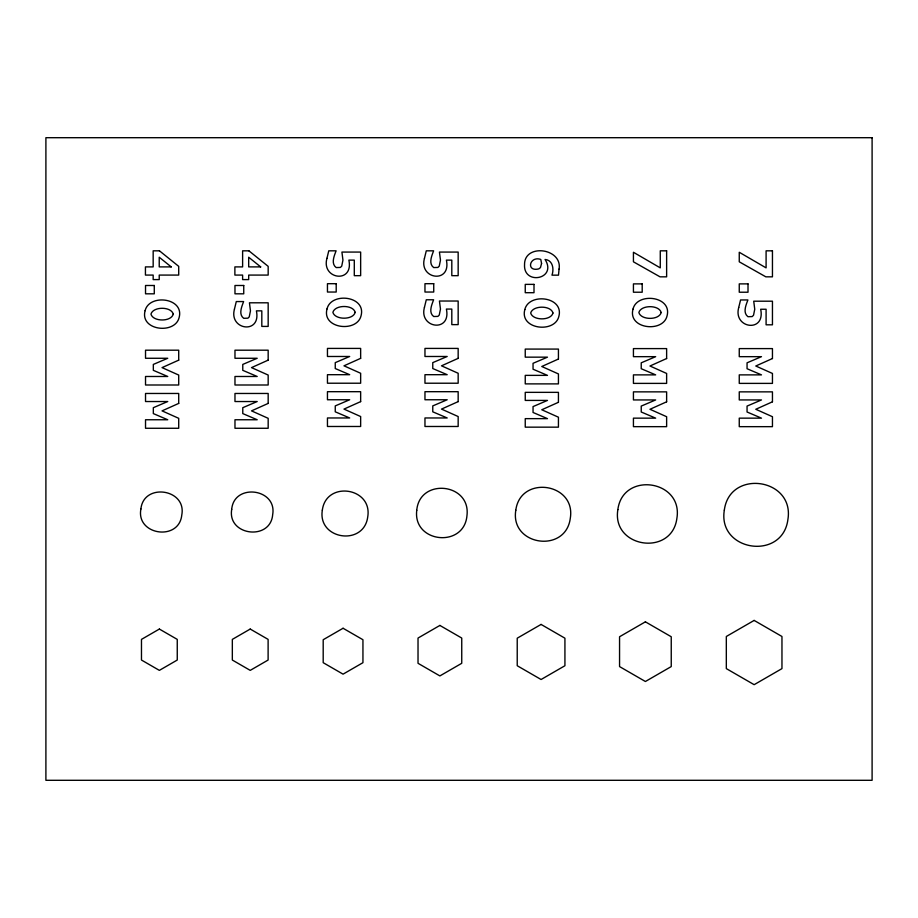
<?xml version="1.0" encoding="UTF-8"?>
<svg xmlns="http://www.w3.org/2000/svg" width="918" height="918" viewBox="0 0 918 918"><rect width="100%" height="100%" fill="white"/><g stroke="black" fill="none" stroke-linecap="round" stroke-linejoin="round"><path stroke-width="1.38" d="M416.749 510.339C412.698 542.974 464.129 548.379 466.964 515.618C471.014 482.983 419.572 477.578 416.749 510.339M234.457 309.114C228.605 330.17 261.401 334.783 256.397 310.858L261.814 310.858L261.814 326.418L268.171 326.418L268.171 302.802L249.444 302.802L250.465 310.858L249.26 316.825L247.917 318.179L243.718 318.305C238.255 314.312 241.824 306.417 243.626 301.563L236.293 301.563L234.457 309.114M326.934 258.371C321.07 279.428 353.878 284.041 348.874 260.115L354.291 260.115L354.291 275.675L360.648 275.675L360.648 252.071L341.921 252.071L342.942 260.115L341.737 266.094L340.394 267.436L336.195 267.574C330.732 263.569 334.29 255.674 336.103 250.821L328.77 250.821L326.934 258.371M424.449 258.371C418.597 279.428 451.404 284.041 446.389 260.115L451.805 260.115L451.805 275.675L458.162 275.675L458.162 252.071L439.435 252.071L440.468 260.115L439.263 266.094L437.909 267.436L433.709 267.574C428.247 263.569 431.816 255.674 433.617 250.821L426.285 250.821L424.449 258.371M424.449 307.323C418.597 328.38 451.404 332.993 446.389 309.068L451.805 309.068L451.805 324.628L458.162 324.628L458.162 301.024L439.435 301.024L440.468 309.068L439.263 315.046L437.909 316.389L433.709 316.526C428.247 312.522 431.816 304.627 433.617 299.773L426.285 299.773L424.449 307.323M738.726 307.507C732.874 328.564 765.681 333.177 760.678 309.251L766.094 309.251L766.094 324.811L772.451 324.811L772.451 301.196L753.724 301.196L754.745 309.251L753.54 315.218L752.198 316.572L747.986 316.71C742.524 312.705 746.093 304.81 747.906 299.956L740.562 299.956L738.726 307.507M231.703 509.433C227.159 535.687 270.558 541.172 272.68 514.608C277.225 488.353 233.826 482.868 231.703 509.433M559.062 269.077L558.5 275.159L551.97 275.159C554.139 269.158 552.9 260.115 545.062 259.473C557.536 279.129 523.34 285.693 524.545 264.659C524.247 243.109 562.677 248.181 559.062 269.077M145.113 310.686C139.616 330.595 174.959 334.634 179.102 317.639C184.621 297.707 149.152 293.553 145.113 310.686M327.037 308.896C321.541 328.805 356.884 332.855 361.026 315.849C366.546 295.917 331.088 291.763 327.037 308.896M524.832 309.561C519.336 329.482 554.679 333.521 558.821 316.526C564.341 296.594 528.871 292.44 524.832 309.561M633.018 309.079C627.522 328.988 662.876 333.039 667.019 316.033C672.538 296.101 637.069 291.947 633.018 309.079M140.902 508.997C135.818 535.16 179.09 541.551 181.775 515.032C186.859 488.881 143.587 482.489 140.902 508.997M322.333 510.156C317.41 539.646 363.93 546.52 367.739 516.868C372.662 487.378 326.142 480.504 322.333 510.156M515.801 510.247C509.903 545.636 565.717 553.875 570.296 518.291C576.194 482.902 520.38 474.663 515.801 510.247M617.86 509.605C611.457 547.943 671.93 556.87 676.887 518.326C683.279 479.988 622.817 471.06 617.86 509.605M724.325 510.156C717.44 551.443 782.561 561.059 787.896 519.542C794.781 478.255 729.672 468.639 724.325 510.156M541.563 263.443L540.472 267.586L538.809 268.882C525.716 272.141 529.537 255.537 540.782 259.427L541.563 263.443M173.25 314.128C171.23 321.966 153.065 321.885 150.965 314.128C153.065 306.382 171.23 306.302 173.25 314.128M355.186 312.349C353.155 320.175 334.99 320.095 332.89 312.349C334.99 304.592 353.155 304.512 355.186 312.349M552.969 313.015C550.949 320.852 532.784 320.761 530.684 313.015C532.784 305.269 550.949 305.178 552.969 313.015M661.167 312.522C659.135 320.359 640.971 320.279 638.871 312.522C640.971 304.776 659.135 304.696 661.167 312.522M159.365 629.06L141.475 639.387L141.475 660.042L159.365 670.37L177.254 660.042L177.254 639.387L159.365 629.06M250.224 629.06L232.334 639.387L232.334 660.042L250.224 670.37L268.113 660.042L268.113 639.387L250.224 629.06M343.068 628.256L323.193 639.731L323.193 662.681L343.068 674.156L362.943 662.681L362.943 639.731L343.068 628.256M439.883 625.433L418.023 638.056L418.023 663.301L439.883 675.923L461.743 663.301L461.743 638.056L439.883 625.433M541.081 624.424L517.224 638.194L517.224 665.734L541.081 679.504L564.926 665.734L564.926 638.194L541.081 624.424M645.4 621.83L619.558 636.748L619.558 666.583L645.4 681.5L671.242 666.583L671.242 636.748L645.4 621.83M754.148 620.419L726.322 636.484L726.322 668.614L754.148 684.679L781.964 668.614L781.964 636.484L754.148 620.419M178.712 360.143L162.061 367.613L178.712 375.06L178.712 384.998L145.526 384.998L145.526 376.483L167.742 376.483L153.329 370.333L153.329 364.423L167.742 358.272L145.526 358.272L145.526 350.194L178.712 350.194L178.712 360.143M268.171 360.143L251.521 367.613L268.171 375.06L268.171 384.998L234.974 384.998L234.974 376.483L257.201 376.483L242.777 370.333L242.777 364.423L257.201 358.272L234.974 358.272L234.974 350.194L268.171 350.194L268.171 360.143M178.712 403.415L162.061 410.874L178.712 418.321L178.712 428.27L145.526 428.27L145.526 419.755L167.742 419.755L153.329 413.593L153.329 407.695L167.742 401.533L145.526 401.533L145.526 393.466L178.712 393.466L178.712 403.415M360.648 358.353L343.986 365.823L360.648 373.27L360.648 383.219L327.451 383.219L327.451 374.693L349.678 374.693L335.254 368.543L335.254 362.633L349.678 356.482L327.451 356.482L327.451 348.415L360.648 348.415L360.648 358.353M268.171 403.415L251.521 410.874L268.171 418.321L268.171 428.27L234.974 428.27L234.974 419.755L257.201 419.755L242.777 413.593L242.777 407.695L257.201 401.533L234.974 401.533L234.974 393.466L268.171 393.466L268.171 403.415M360.648 401.625L343.986 409.095L360.648 416.542L360.648 426.48L327.451 426.48L327.451 417.965L349.678 417.965L335.254 411.815L335.254 405.905L349.678 399.755L327.451 399.755L327.451 391.688L360.648 391.688L360.648 401.625M458.162 358.353L441.512 365.823L458.162 373.27L458.162 383.219L424.965 383.219L424.965 374.693L447.192 374.693L432.768 368.543L432.768 362.633L447.192 356.482L424.965 356.482L424.965 348.415L458.162 348.415L458.162 358.353M458.162 401.625L441.512 409.095L458.162 416.542L458.162 426.48L424.965 426.48L424.965 417.965L447.192 417.965L432.768 411.815L432.768 405.905L447.192 399.755L424.965 399.755L424.965 391.688L458.162 391.688L458.162 401.625M558.431 359.03L541.781 366.5L558.431 373.936L558.431 383.885L525.245 383.885L525.245 375.37L547.472 375.37L533.048 369.22L533.048 363.31L547.472 357.159L525.245 357.159L525.245 349.081L558.431 349.081L558.431 359.03M558.431 402.302L541.781 409.761L558.431 417.208L558.431 427.157L525.245 427.157L525.245 418.642L547.472 418.642L533.048 412.48L533.048 406.582L547.472 400.42L525.245 400.42L525.245 392.353L558.431 392.353L558.431 402.302M666.629 358.536L649.978 366.007L666.629 373.454L666.629 383.391L633.431 383.391L633.431 374.877L655.659 374.877L641.234 368.726L641.234 362.817L655.659 356.666L633.431 356.666L633.431 348.599L666.629 348.599L666.629 358.536M666.629 401.809L649.978 409.279L666.629 416.715L666.629 426.663L633.431 426.663L633.431 418.149L655.659 418.149L641.234 411.998L641.234 406.089L655.659 399.938L633.431 399.938L633.431 391.86L666.629 391.86L666.629 401.809M772.451 358.536L755.789 366.007L772.451 373.454L772.451 383.391L739.254 383.391L739.254 374.877L761.481 374.877L747.057 368.726L747.057 362.817L761.481 356.666L739.254 356.666L739.254 348.599L772.451 348.599L772.451 358.536M772.451 401.809L755.789 409.279L772.451 416.715L772.451 426.663L739.254 426.663L739.254 418.149L761.481 418.149L747.057 411.998L747.057 406.089L761.481 399.938L739.254 399.938L739.254 391.86L772.451 391.86L772.451 401.809M872.1 137.7L45.9 137.7L45.9 780.3L872.1 780.3L872.1 137.7M159.457 250.821L153.168 250.821L153.168 266.897L145.434 266.897L145.434 275.079L153.168 275.079L153.168 279.6L159.227 279.6L159.227 275.079L178.712 275.079L178.712 266.358L159.457 250.821M248.904 250.821L242.616 250.821L242.616 266.897L234.882 266.897L234.882 275.079L242.616 275.079L242.616 279.6L248.686 279.6L248.686 275.079L268.171 275.079L268.171 266.358L248.904 250.821M666.629 250.821L660.271 250.821L660.271 267.872L633.431 252.266L633.431 261.814L660.031 276.834L666.629 276.834L666.629 250.821M772.451 250.821L766.094 250.821L766.094 267.872L739.254 252.266L739.254 261.814L765.841 276.834L772.451 276.834L772.451 250.821M171.23 266.897L159.227 266.897L159.227 257.235L171.23 266.897M260.678 266.897L248.686 266.897L248.686 257.235L260.678 266.897M336.206 283.696L327.451 283.696L327.451 292.039L336.206 292.039L336.206 283.696M433.732 283.696L424.965 283.696L424.965 292.039L433.732 292.039L433.732 283.696M642.198 283.88L633.431 283.88L633.431 292.222L642.198 292.222L642.198 283.88M748.009 283.88L739.254 283.88L739.254 292.222L748.009 292.222L748.009 283.88M534.001 284.373L525.245 284.373L525.245 292.704L534.001 292.704L534.001 284.373M154.281 285.487L145.526 285.487L145.526 293.817L154.281 293.817L154.281 285.487M243.74 285.487L234.974 285.487L234.974 293.817L243.74 293.817L243.74 285.487"/></g></svg>
